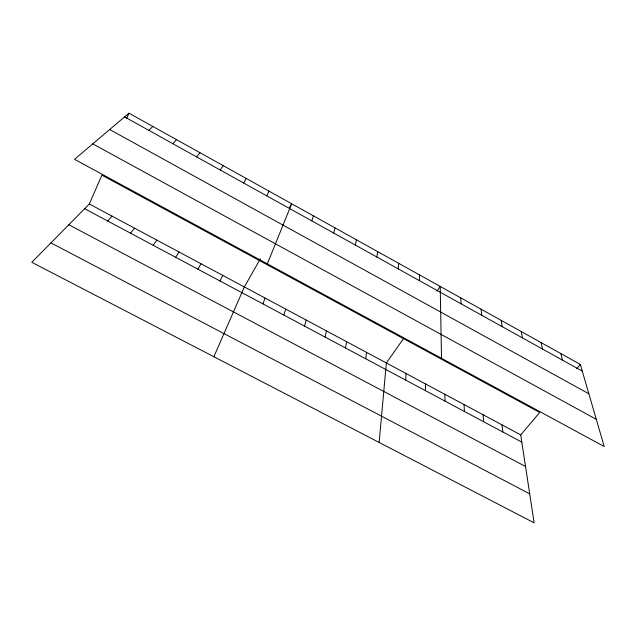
<?xml version="1.0" encoding="UTF-8"?>
<svg xmlns="http://www.w3.org/2000/svg" width="636" height="636" viewBox="0 0 636 636"><rect width="100%" height="100%" fill="white"/><g stroke="black" fill="none" stroke-linecap="round" stroke-linejoin="round"><path stroke-width="0.95" d="M425.412 390.647L425.5 383.921M419.355 280.627L419.529 274.919M405.673 380.105L406.007 373.483M398.208 268.877L398.669 263.304M379.128 442.441L386.362 362.965L403.494 338.622M365.708 358.768L366.559 352.368M376.878 257.031L377.633 251.594M345.483 347.964L346.596 341.683M355.365 245.083L356.414 239.788M325.091 337.08L326.467 330.911M333.669 233.03L335.013 227.871M304.541 326.109L306.186 320.051M283.815 315.043L285.739 309.104M311.775 220.867L313.437 215.858M262.922 303.889L265.125 298.069M267.335 263.868L291.67 203.743L289.261 207.972M89.318 203.965L101.903 175.146L539.702 412.454L520.725 434.897L534.121 522.824L31.8 262.31L89.318 203.965L520.725 434.897M126.675 118.415L128.965 113.176L580.334 364.428L604.2 446.52L74.531 159.326L128.965 113.176M213.887 356.748L244.343 286.947L260.323 258.86M266.754 195.856L269.044 191.15M219.977 280.953L222.759 275.396M197.907 269.171L200.992 263.741M243.596 182.993L246.219 178.446M175.647 257.286L179.034 251.983M220.223 170.011L223.188 165.622M436.94 291.097L440.215 286.439L441.511 358.307M153.189 245.297L156.893 240.138M196.643 156.917L199.95 152.688M130.539 233.205L134.562 228.181M576.709 368.721L580.334 364.428M107.691 221.002L112.039 216.121M172.841 143.696L176.506 139.634M148.824 130.356L152.839 126.469M50.928 242.904L529.708 493.846M68.823 224.754L525.543 466.506M84.652 208.703L521.822 442.123M92.761 143.871L596.29 419.315M109.686 129.513L588.872 393.787M124.584 116.889L582.282 371.13M560.809 353.56L562.502 360.143M541.117 342.605L542.564 349.069M521.274 331.555L522.458 337.899M501.255 320.409L502.178 326.634M501.971 424.856L502.845 431.987M481.078 309.183L481.738 315.273M483.074 414.744L483.71 421.771M460.734 297.855L461.116 303.825M464.034 404.552L464.431 411.476M444.842 394.272L445.001 401.101"/></g></svg>
